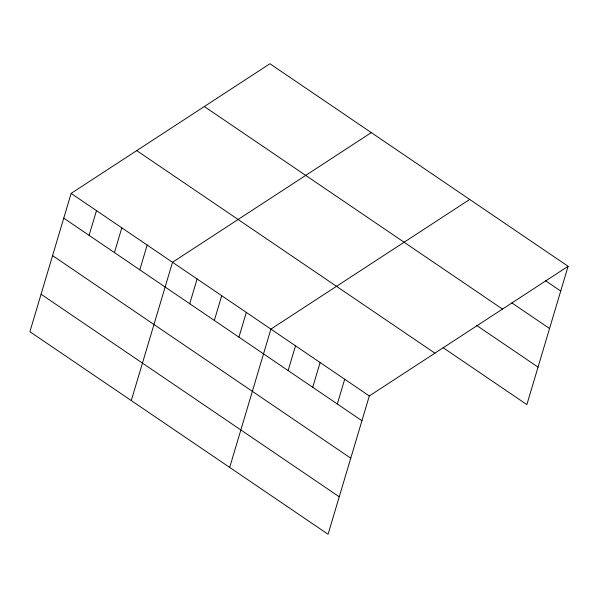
<?xml version="1.0" encoding="UTF-8"?>
<svg xmlns="http://www.w3.org/2000/svg" width="598" height="598" viewBox="0 0 598 598"><rect width="100%" height="100%" fill="white"/><g stroke="black" fill="none" stroke-linecap="round" stroke-linejoin="round"><path stroke-width="0.9" d="M71.132 193.401L29.9 331.711L328.078 534.261L369.31 395.951L568.1 266.289L269.922 63.739L71.132 193.401L369.31 395.951M89.095 235.373L96.48 210.616M114.442 252.588L121.82 227.838M139.79 269.81L147.168 245.053M131.283 400.578L172.516 262.268L371.306 132.607M189.73 303.732L197.108 278.974M214.331 320.446L221.709 295.689M238.931 337.152L246.309 312.395M229.677 467.419L270.909 329.109L469.699 199.448M288.131 370.573L295.509 345.816M312.732 387.287L320.109 362.53M337.332 403.994L344.71 379.237M568.1 266.289L526.868 404.599L443.073 347.677M545.346 280.604L560.722 291.047M511.881 302.932L549.547 328.519M204.322 106.526L502.499 309.076M476.539 325.349L538.036 367.127M136.733 150.614L434.91 353.164M63.754 218.158L361.932 420.708M52.579 255.63L350.757 458.18M41.068 294.238L339.245 496.789"/></g></svg>
